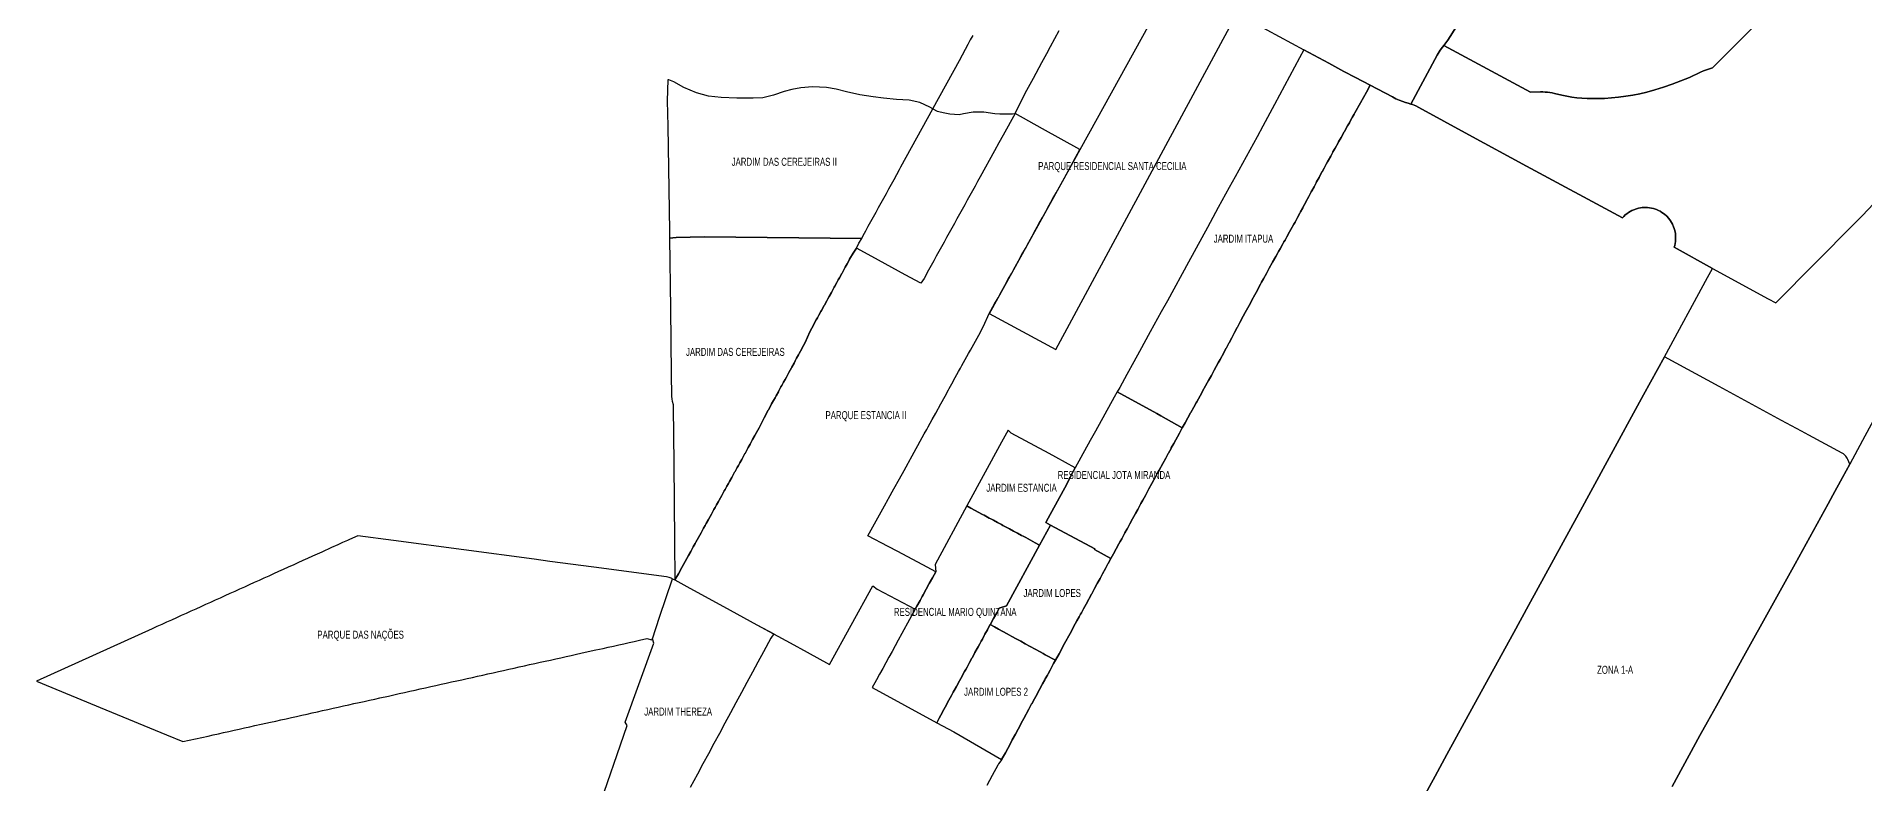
# Model space of a CAD drawing. Header units: millimetres. Extents: x 247112 to 276794, y 7363827 to 7397094.
# Drawn here: x 261519 to 263917, y 7369901 to 7370882 of the extents above; entities that cross this region are included whole.
import ezdxf
from ezdxf.enums import TextEntityAlignment as Align

# ---------------------------------------------------------------- set-up
doc = ezdxf.new("R2010")
doc.units = ezdxf.units.MM
doc.layers.add('BAIRRO', color=3, linetype='Continuous')
doc.styles.add('GEOMAIS', font='', dxfattribs={"width": 0.7, "height": 0.2})
doc.styles.get('GEOMAIS').set_extended_font_data('Arial')

msp = doc.modelspace()

# ---------------------------------------------------------------- linework, layer by layer
at = {"layer": 'BAIRRO'}
for points in [[(262769.02061, 7370518.02865), (262856.36242, 7370470.97803), (263087.59739, 7370900.22931), (263091.44749, 7370907.37641), (263009.07413, 7370952.79596), (262768.87432, 7370517.82517), (262769.02061, 7370518.02865)], [(263025.88271, 7370374.59575), (263033.15056, 7370387.71811), (263033.33646, 7370388.05376), (263037.21254, 7370395.05217), (263040.4184, 7370400.84047), (263041.08862, 7370402.05058), (263047.68625, 7370413.96283), (263048.84079, 7370416.0474), (263052.71688, 7370423.04581), (263054.95409, 7370427.08519), (263056.57459, 7370430.05452), (263060.31142, 7370436.90172), (263062.13986, 7370440.25206), (263064.14407, 7370443.92448), (263069.32562, 7370453.41893), (263071.80936, 7370457.97002), (263076.51138, 7370466.5858), (263079.47465, 7370472.01555), (263080.10426, 7370473.16923), (263083.25879, 7370479.06552), (263083.64232, 7370479.78239), (263087.03339, 7370486.12084), (263090.71843, 7370493.00872), (263090.808, 7370493.17615), (263094.25648, 7370499.62189), (263094.5826, 7370500.23146), (263097.79454, 7370506.23505), (263102.22618, 7370514.51847), (263104.87064, 7370519.46138), (263109.77539, 7370528.6291), (263111.94675, 7370532.68771), (263113.54999, 7370535.68441), (263117.3246, 7370542.73973), (263119.02286, 7370545.91404), (263121.0992, 7370549.79504), (263122.56092, 7370552.52721), (263124.87381, 7370556.85035), (263126.09897, 7370559.14037), (263128.72339, 7370563.86362), (263132.44667, 7370570.56451), (263133.38484, 7370572.25296), (263136.33272, 7370577.55834), (263140.21877, 7370584.55216), (263140.67071, 7370585.36554), (263144.86405, 7370592.91241), (263147.14513, 7370597.01773), (263148.6043, 7370599.64384), (263150.46307, 7370602.98913), (263153.78101, 7370608.96052), (263155.50189, 7370612.05763), (263157.23862, 7370614.29711), (263159.14572, 7370618.61553), (263162.78808, 7370625.17079), (263164.7061, 7370628.62271), (263168.59215, 7370635.61653), (263170.07427, 7370638.28395), (263172.42166, 7370642.64291), (263173.33244, 7370644.33416), (263176.31119, 7370649.86551), (263177.189, 7370651.49554), (263180.10586, 7370656.91196), (263180.74636, 7370658.10133), (263184.2018, 7370664.51785), (263184.30372, 7370664.70712), (263187.99502, 7370671.56162), (263191.32359, 7370677.74255), (263192.16757, 7370679.30976), (263195.01248, 7370684.59259), (263197.8574, 7370689.87541), (263198.43831, 7370690.95413), (263201.65053, 7370696.919), (263201.99568, 7370697.55992), (263205.44385, 7370703.96295), (263205.55304, 7370704.16571), (263208.19393, 7370709.06968), (263211.03885, 7370714.3525), (263212.5729, 7370717.20114), (263213.92236, 7370719.61419), (263216.85104, 7370724.85115), (263219.77971, 7370730.0881), (263219.89476, 7370730.29383), (263222.70839, 7370735.32505), (263226.61329, 7370742.30766), (263227.21663, 7370743.38651), (263230.5182, 7370749.29026), (263234.53849, 7370756.4792), (263234.78919, 7370756.92748), (263239.06017, 7370764.56471), (263241.35446, 7370768.66726), (263242.08647, 7370769.97622), (263244.7343, 7370774.71097), (263245.16174, 7370775.4753), (263247.66298, 7370779.94793), (263248.57853, 7370781.58508), (263255.90022, 7370794.67746), (263263.87218, 7370808.93263), (263268.73434, 7370817.76288), (263249.54265, 7370827.77572), (263234.32719, 7370835.96681), (263214.5175, 7370846.63115), (263181.77846, 7370864.25586), (263176.14841, 7370853.60748), (263143.17183, 7370792.48017), (263127.76826, 7370763.9272), (263120.2057, 7370750.10904), (263105.84064, 7370723.86147), (263091.49036, 7370697.64091), (263083.54046, 7370683.51983), (263069.46265, 7370657.42437), (263055.32839, 7370631.22429), (263047.75172, 7370617.38184), (263030.38082, 7370585.64548), (263002.66223, 7370535.00405), (262994.63761, 7370520.34319), (262980.19075, 7370494.11484), (262966.03404, 7370468.41325), (262958.53117, 7370454.79173), (262949.26274, 7370437.96484), (262940.04375, 7370421.2277), (262936.90314, 7370415.52448), (262988.76552, 7370386.74133), (262994.16891, 7370383.74295), (263022.09748, 7370368.2452), (263025.88271, 7370374.59575)], [(262691.00723, 7370789.11036), (262677.68106, 7370795.2609), (262663.84234, 7370798.0799), (262647.44089, 7370799.10499), (262630.01383, 7370800.90339), (262616.61078, 7370802.45736), (262599.32279, 7370805.37107), (262581.45206, 7370809.06176), (262568.049, 7370812.55821), (262555.42294, 7370814.88918), (262537.16371, 7370815.66617), (262521.81819, 7370814.30644), (262509.96912, 7370812.36397), (262499.67402, 7370809.64451), (262485.68823, 7370804.78833), (262471.89668, 7370801.29188), (262459.07637, 7370800.90339), (262437.70919, 7370800.90339), (262417.31324, 7370801.68037), (262400.60799, 7370803.62284), (262384.87397, 7370807.89628), (262368.36297, 7370814.69493), (262355.15417, 7370822.27057), (262348.54976, 7370824.79578), (262347.23378, 7370824.85427), (262346.54795, 7370797.41855), (262347.43523, 7370764.31406), (262349.25786, 7370626.45179), (262349.38041, 7370617.18237), (262358.13207, 7370618.0738), (262394.85418, 7370618.65213), (262601.79666, 7370616.80087), (262603.47182, 7370620.65224), (262606.85582, 7370626.78023), (262610.23982, 7370632.90822), (262613.62382, 7370639.03621), (262617.00782, 7370645.1642), (262620.39182, 7370651.29219), (262623.77581, 7370657.42018), (262627.15981, 7370663.54817), (262630.54381, 7370669.67616), (262633.92781, 7370675.80415), (262637.31181, 7370681.93214), (262640.69581, 7370688.06013), (262644.0798, 7370694.18812), (262651.30663, 7370707.27497), (262653.07347, 7370710.50674), (262694.85432, 7370786.92687), (262691.00723, 7370789.11036)], [(262679.15881, 7370557.83919), (262658.81121, 7370569.01423), (262615.05106, 7370593.0476), (262594.86726, 7370604.13269), (262590.191, 7370597.49293), (262585.68812, 7370589.28748), (262584.63924, 7370587.37613), (262582.41673, 7370583.3261), (262580.06891, 7370579.04774), (262579.14533, 7370577.36473), (262575.77771, 7370571.22803), (262575.49857, 7370570.71935), (262572.4101, 7370565.09132), (262570.92824, 7370562.39097), (262569.04248, 7370558.95461), (262566.3579, 7370554.06258), (262565.67487, 7370552.81791), (262562.30725, 7370546.6812), (262561.78756, 7370545.73419), (262558.93963, 7370540.54449), (262557.21723, 7370537.40581), (262555.66824, 7370534.58312), (262552.64689, 7370529.07742), (262552.30062, 7370528.44641), (262548.83679, 7370522.13437), (262548.07656, 7370520.74903), (262545.37295, 7370515.82233), (262543.50622, 7370512.42064), (262542.00534, 7370509.68563), (262538.93589, 7370504.09226), (262538.73394, 7370503.72426), (262533.38894, 7370493.98422), (262527.4588, 7370479.87219), (262523.1758, 7370472.04081), (262522.93588, 7370471.60212), (262519.57702, 7370465.46053), (262518.76131, 7370463.96901), (262516.21817, 7370459.31894), (262514.34681, 7370455.8972), (262512.85932, 7370453.17734), (262509.93232, 7370447.82539), (262509.50046, 7370447.03575), (262506.1157, 7370440.84677), (262505.5006, 7370439.72208), (262502.78276, 7370434.75257), (262501.10334, 7370431.68178), (262499.05667, 7370427.9395), (262496.68884, 7370423.60997), (262495.67946, 7370421.76434), (262492.38502, 7370415.74052), (262492.27435, 7370415.53817), (262489.34735, 7370410.1862), (262487.86846, 7370407.48209), (262485.98849, 7370404.04461), (262483.44879, 7370399.40082), (262482.72212, 7370398.07211), (262479.27079, 7370391.76143), (262479.03087, 7370391.32275), (262473.51961, 7370381.24552), (262466.99869, 7370367.97514), (262461.90153, 7370358.74485), (262461.54775, 7370358.10419), (262458.53043, 7370352.64022), (262457.19689, 7370350.22535), (262455.15182, 7370346.52198), (262452.84603, 7370342.3465), (262451.76294, 7370340.38516), (262448.49517, 7370334.46766), (262448.3771, 7370334.25384), (262444.99722, 7370328.13332), (262444.14432, 7370326.58882), (262441.60691, 7370321.9939), (262439.79346, 7370318.70998), (262438.23446, 7370315.88684), (262435.4426, 7370310.83113), (262434.83934, 7370309.73872), (262431.45774, 7370303.61508), (262431.09174, 7370302.95229), (262428.07179, 7370297.48355), (262426.74088, 7370295.07345), (262424.68886, 7370291.3575), (262422.39002, 7370287.19461), (262421.30486, 7370285.22951), (262418.04144, 7370279.31988), (262417.92086, 7370279.10153), (262414.53686, 7370272.97354), (262413.70387, 7370271.46511), (262411.15286, 7370266.84555), (262409.33482, 7370263.55331), (262407.76886, 7370260.71756), (262404.98651, 7370255.67908), (262404.38486, 7370254.58957), (262401.00086, 7370248.46158), (262400.63935, 7370247.80694), (262397.61686, 7370242.33359), (262396.28502, 7370239.92181), (262394.23285, 7370236.2056), (262391.92995, 7370232.03535), (262390.84885, 7370230.07762), (262387.58412, 7370224.1656), (262387.46485, 7370223.94963), (262384.08085, 7370217.82164), (262383.23829, 7370216.29587), (262380.69685, 7370211.69365), (262378.88401, 7370208.41082), (262377.31285, 7370205.56566), (262374.50946, 7370200.48908), (262370.15589, 7370192.60533), (262365.81855, 7370184.75098), (262361.12691, 7370176.255), (262356.52849, 7370168.40695), (262376.18859, 7370157.66365), (262420.11743, 7370133.65863), (262464.12573, 7370109.6102), (262507.78069, 7370085.75485), (262529.9956, 7370073.61546), (262559.44041, 7370057.29605), (262616.40742, 7370160.67208), (262622.05943, 7370156.46774), (262671.94287, 7370130.13263), (262673.99266, 7370133.87515), (262678.10557, 7370141.38451), (262680.87779, 7370146.44603), (262682.17413, 7370148.8129), (262686.19334, 7370156.15118), (262689.81271, 7370162.75944), (262690.31674, 7370163.67971), (262694.33405, 7370171.01453), (262698.79566, 7370179.16055), (262687.69058, 7370185.02329), (262648.91223, 7370205.49566), (262636.29873, 7370212.15474), (262609.79338, 7370226.14779), (262614.13861, 7370234.03129), (262618.48305, 7370241.91335), (262622.82749, 7370249.7954), (262627.17193, 7370257.67746), (262631.51637, 7370265.55951), (262636.32131, 7370274.27704), (262636.92668, 7370275.37536), (262643.76124, 7370287.77521), (262651.12261, 7370301.13084), (262657.13239, 7370312.03428), (262662.41809, 7370321.62406), (262662.84924, 7370322.40629), (262667.70379, 7370331.21384), (262672.9895, 7370340.80362), (262675.12948, 7370344.68615), (262678.2752, 7370350.39339), (262683.56091, 7370359.98317), (262686.91539, 7370366.06917), (262688.84661, 7370369.57295), (262694.13232, 7370379.16273), (262698.70675, 7370387.46205), (262705.42711, 7370399.65471), (262710.94555, 7370409.66675), (262715.43478, 7370417.81149), (262716.5282, 7370419.79526), (262719.92401, 7370425.95623), (262724.34041, 7370433.96883), (262728.73309, 7370441.93842), (262731.16465, 7370446.34996), (262733.12578, 7370449.90801), (262737.51846, 7370457.8776), (262741.91115, 7370465.84718), (262744.24616, 7370470.08356), (262746.30383, 7370473.81677), (262750.69652, 7370481.78636), (262755.08921, 7370489.75594), (262761.57866, 7370501.52968), (262768.99449, 7370518.04278), (262776.03193, 7370530.78669), (262780.50348, 7370538.88408), (262784.97503, 7370546.98147), (262789.44657, 7370555.07886), (262793.91812, 7370563.17626), (262798.38967, 7370571.27365), (262802.86121, 7370579.37104), (262807.33276, 7370587.46844), (262811.80431, 7370595.56583), (262816.27585, 7370603.66322), (262820.7474, 7370611.76061), (262825.21895, 7370619.85801), (262829.69049, 7370627.9554), (262834.16204, 7370636.05279), (262838.63359, 7370644.15019), (262843.10513, 7370652.24758), (262847.57668, 7370660.34497), (262852.04823, 7370668.44236), (262856.51977, 7370676.53976), (262860.99132, 7370684.63715), (262867.03368, 7370695.57908), (262887.95344, 7370733.46206), (262838.68388, 7370760.71727), (262802.85605, 7370780.53672), (262787.28707, 7370752.34247), (262781.7108, 7370742.24535), (262775.85926, 7370731.64879), (262757.03117, 7370697.55357), (262753.64717, 7370691.42558), (262750.26317, 7370685.2976), (262746.87916, 7370679.16961), (262743.49516, 7370673.04162), (262740.11116, 7370666.91363), (262736.72716, 7370660.78565), (262733.34315, 7370654.65766), (262729.95915, 7370648.52967), (262726.57515, 7370642.40168), (262723.19115, 7370636.2737), (262719.80714, 7370630.14571), (262716.42314, 7370624.01772), (262713.03914, 7370617.88973), (262709.65514, 7370611.76174), (262706.27114, 7370605.63375), (262702.88714, 7370599.50576), (262699.50314, 7370593.37777), (262696.11915, 7370587.24978), (262692.73515, 7370581.12179), (262689.35115, 7370574.9938), (262683.45355, 7370564.31399), (262679.15881, 7370557.83919)], [(262350.60981, 7370524.19112), (262351.73677, 7370438.94875), (262352.14917, 7370409.78979), (262352.57785, 7370405.62704), (262353.10561, 7370402.88685), (262354.06107, 7370398.66989), (262354.32337, 7370396.73467), (262354.46364, 7370394.7868), (262355.1414, 7370321.61892), (262356.06962, 7370219.09224), (262356.52849, 7370168.40695), (262361.12691, 7370176.255), (262365.81855, 7370184.75098), (262370.15589, 7370192.60533), (262374.50946, 7370200.48908), (262377.31285, 7370205.56566), (262378.88401, 7370208.41082), (262380.69685, 7370211.69365), (262383.23829, 7370216.29587), (262384.08085, 7370217.82164), (262387.46485, 7370223.94963), (262387.58412, 7370224.1656), (262390.84885, 7370230.07762), (262391.92995, 7370232.03535), (262394.23285, 7370236.2056), (262396.28502, 7370239.92181), (262397.61686, 7370242.33359), (262400.63935, 7370247.80694), (262401.00086, 7370248.46158), (262404.38486, 7370254.58957), (262404.98651, 7370255.67908), (262407.76886, 7370260.71756), (262409.33482, 7370263.55331), (262411.15286, 7370266.84555), (262413.70387, 7370271.46511), (262414.53686, 7370272.97354), (262417.92086, 7370279.10153), (262418.04144, 7370279.31988), (262421.30486, 7370285.22951), (262422.39002, 7370287.19461), (262424.68886, 7370291.3575), (262426.74088, 7370295.07345), (262428.07179, 7370297.48355), (262431.09174, 7370302.95229), (262431.45774, 7370303.61508), (262434.83934, 7370309.73872), (262435.4426, 7370310.83113), (262438.23446, 7370315.88684), (262439.79346, 7370318.70998), (262441.60691, 7370321.9939), (262444.14432, 7370326.58882), (262444.99722, 7370328.13332), (262448.3771, 7370334.25384), (262448.49517, 7370334.46766), (262451.76294, 7370340.38516), (262452.84603, 7370342.3465), (262455.15182, 7370346.52198), (262457.19689, 7370350.22535), (262458.53043, 7370352.64022), (262461.54775, 7370358.10419), (262461.90153, 7370358.74485), (262466.99869, 7370367.97514), (262473.51961, 7370381.24552), (262479.03087, 7370391.32275), (262479.27079, 7370391.76143), (262482.72212, 7370398.07211), (262483.44879, 7370399.40082), (262485.98849, 7370404.04461), (262487.86846, 7370407.48209), (262489.34735, 7370410.1862), (262492.27435, 7370415.53817), (262492.38502, 7370415.74052), (262495.67946, 7370421.76434), (262496.68884, 7370423.60997), (262499.05667, 7370427.9395), (262501.10334, 7370431.68178), (262502.78276, 7370434.75257), (262505.5006, 7370439.72208), (262506.1157, 7370440.84677), (262509.50046, 7370447.03575), (262509.93232, 7370447.82539), (262512.85932, 7370453.17734), (262514.34681, 7370455.8972), (262516.21817, 7370459.31894), (262518.76131, 7370463.96901), (262519.57702, 7370465.46053), (262522.93588, 7370471.60212), (262523.1758, 7370472.04081), (262527.4588, 7370479.87219), (262533.38894, 7370493.98422), (262538.73394, 7370503.72426), (262538.93589, 7370504.09226), (262542.00534, 7370509.68563), (262543.50622, 7370512.42064), (262545.37295, 7370515.82233), (262548.07656, 7370520.74903), (262548.83679, 7370522.13437), (262552.30062, 7370528.44641), (262552.64689, 7370529.07742), (262555.66824, 7370534.58312), (262557.21723, 7370537.40581), (262558.93963, 7370540.54449), (262561.78756, 7370545.73419), (262562.30725, 7370546.6812), (262565.67487, 7370552.81791), (262566.3579, 7370554.06258), (262569.04248, 7370558.95461), (262570.92824, 7370562.39097), (262572.4101, 7370565.09132), (262575.49857, 7370570.71935), (262575.77771, 7370571.22803), (262579.14533, 7370577.36473), (262580.06891, 7370579.04774), (262582.41673, 7370583.3261), (262584.63924, 7370587.37613), (262585.68812, 7370589.28748), (262590.191, 7370597.49293), (262594.86726, 7370604.13269), (262597.91261, 7370610.58521), (262601.79666, 7370616.80087), (262394.85418, 7370618.65213), (262358.13207, 7370618.0738), (262349.38041, 7370617.18237), (262350.60981, 7370524.19112)], [(263022.09748, 7370368.2452), (262994.16891, 7370383.74295), (262988.76552, 7370386.74133), (262936.90314, 7370415.52448), (262932.9665, 7370408.42505), (262920.67065, 7370386.18201), (262908.25102, 7370363.71506), (262901.40864, 7370351.33726), (262889.1407, 7370329.14471), (262881.66085, 7370315.61376), (262876.71381, 7370306.66463), (262870.63264, 7370294.31532), (262858.30885, 7370271.80334), (262846.14787, 7370249.58877), (262843.15303, 7370243.72843), (262849.49915, 7370240.30911), (262907.3059, 7370209.1626), (262906.88103, 7370208.38252), (262928.63348, 7370196.61114), (262931.89307, 7370202.5875), (262939.07549, 7370215.75623), (262940.67749, 7370218.69345), (262942.6667, 7370222.34059), (262945.46577, 7370227.4726), (262946.95014, 7370230.19414), (262949.8231, 7370235.46163), (262950.15828, 7370236.07617), (262953.51008, 7370242.22157), (262956.95765, 7370248.54259), (262960.30945, 7370254.68799), (262960.69249, 7370255.3903), (262963.66124, 7370260.8334), (262967.01303, 7370266.9788), (262967.87491, 7370268.55902), (262970.36483, 7370273.12421), (262973.71662, 7370279.26961), (262975.05733, 7370281.72775), (262978.40913, 7370287.87318), (262982.23974, 7370294.89648), (262987.028, 7370303.67559), (262989.42216, 7370308.0652), (262991.81631, 7370312.45481), (262996.60457, 7370321.23393), (263000.44654, 7370328.27806), (263003.78699, 7370334.40265), (263004.03775, 7370334.86242), (263007.3782, 7370340.98702), (263007.72473, 7370341.62237), (263010.96941, 7370347.57138), (263018.32147, 7370361.05115), (263022.09748, 7370368.2452)], [(262870.63264, 7370294.31532), (262876.71381, 7370306.66463), (262881.66085, 7370315.61376), (262856.28178, 7370329.39184), (262847.3176, 7370334.25841), (262797.75876, 7370361.16348), (262793.57451, 7370364.82993), (262785.02954, 7370349.0998), (262739.64387, 7370265.55095), (262744.58243, 7370262.7582), (262760.28272, 7370254.30849), (262762.26438, 7370253.24198), (262769.00584, 7370249.61381), (262771.03218, 7370248.52326), (262774.37733, 7370246.72294), (262779.74882, 7370243.83207), (262785.03225, 7370240.98859), (262786.96316, 7370239.9494), (262790.31567, 7370238.14512), (262795.5991, 7370235.30163), (262800.88253, 7370232.45815), (262802.69722, 7370231.48151), (262806.16596, 7370229.61468), (262811.44939, 7370226.7712), (262813.26625, 7370225.79339), (262816.73282, 7370223.92772), (262829.17755, 7370217.23012), (262835.03477, 7370213.91611), (262849.49915, 7370240.30911), (262843.15303, 7370243.72843), (262846.14787, 7370249.58877), (262858.30885, 7370271.80334), (262870.63264, 7370294.31532)], [(262709.35419, 7369998.31157), (262712.70919, 7370004.45513), (262713.40999, 7370005.73841), (262716.0642, 7370010.5987), (262717.62786, 7370013.46203), (262719.4192, 7370016.74226), (262721.70195, 7370020.92234), (262723.0588, 7370023.40696), (262725.77603, 7370028.38265), (262726.35245, 7370029.43817), (262729.85017, 7370035.84307), (262729.92932, 7370035.98802), (262733.28427, 7370042.13147), (262733.92417, 7370043.30324), (262736.46576, 7370047.95731), (262737.99818, 7370050.76341), (262739.75514, 7370053.9807), (262742.07218, 7370058.22358), (262743.13418, 7370060.16828), (262746.14619, 7370065.68374), (262746.48914, 7370066.31173), (262749.87004, 7370072.50273), (262750.22019, 7370073.14391), (262753.15122, 7370078.51112), (262754.29419, 7370080.60408), (262756.50617, 7370084.65458), (262758.3682, 7370088.06425), (262759.86112, 7370090.79803), (262762.4422, 7370095.52442), (262763.25131, 7370097.00604), (262766.5162, 7370102.98458), (262766.60787, 7370103.15244), (262770.2004, 7370109.73095), (262770.59021, 7370110.44475), (262774.6647, 7370117.90581), (262778.73866, 7370125.36589), (262782.0884, 7370131.49982), (262791.47798, 7370134.43845), (262835.03477, 7370213.91611), (262829.17755, 7370217.23012), (262816.73282, 7370223.92772), (262813.26625, 7370225.79339), (262811.44939, 7370226.7712), (262806.16596, 7370229.61468), (262802.69722, 7370231.48151), (262800.88253, 7370232.45815), (262795.5991, 7370235.30163), (262790.31567, 7370238.14512), (262786.96316, 7370239.9494), (262785.03225, 7370240.98859), (262779.74882, 7370243.83207), (262774.37733, 7370246.72294), (262771.03218, 7370248.52326), (262769.00584, 7370249.61381), (262762.26438, 7370253.24198), (262760.28272, 7370254.30849), (262744.58243, 7370262.7582), (262739.64387, 7370265.55095), (262697.97516, 7370188.84453), (262698.79566, 7370179.16055), (262694.33405, 7370171.01453), (262690.31674, 7370163.67971), (262689.81271, 7370162.75944), (262686.19334, 7370156.15118), (262682.17413, 7370148.8129), (262680.87779, 7370146.44603), (262678.10557, 7370141.38451), (262673.99266, 7370133.87515), (262671.94287, 7370130.13263), (262669.16496, 7370125.06072), (262664.45316, 7370116.45788), (262654.38054, 7370098.06727), (262649.5729, 7370089.28946), (262645.48974, 7370081.83441), (262641.40658, 7370074.37936), (262637.32342, 7370066.9243), (262633.24026, 7370059.46925), (262629.1571, 7370052.0142), (262625.07394, 7370044.55915), (262620.99078, 7370037.1041), (262618.85247, 7370033.19997), (262615.15466, 7370027.01747), (262700.21243, 7369980.79181), (262703.21642, 7369987.07233), (262705.21389, 7369990.73001), (262709.35419, 7369998.31157)], [(262928.63348, 7370196.61114), (262906.88103, 7370208.38252), (262907.3059, 7370209.1626), (262849.49915, 7370240.30911), (262835.03477, 7370213.91611), (262791.47798, 7370134.43845), (262782.0884, 7370131.49982), (262778.73866, 7370125.36589), (262774.6647, 7370117.90581), (262770.59021, 7370110.44475), (262770.2004, 7370109.73095), (262775.80521, 7370106.66597), (262781.13107, 7370103.75353), (262786.63241, 7370100.74513), (262786.77698, 7370100.66607), (262792.63527, 7370097.46247), (262798.50512, 7370094.25255), (262804.37497, 7370091.04263), (262810.24482, 7370087.83271), (262816.11466, 7370084.62279), (262829.18802, 7370077.47364), (262835.85631, 7370073.82709), (262839.85259, 7370071.64173), (262842.43686, 7370070.22853), (262855.76971, 7370062.93747), (262860.45097, 7370071.551), (262867.61369, 7370084.73041), (262874.985, 7370098.2484), (262881.71193, 7370110.582), (262883.98855, 7370114.75612), (262886.86156, 7370120.02369), (262888.79858, 7370123.57515), (262889.73457, 7370125.29126), (262892.60758, 7370130.55883), (262895.98099, 7370136.74387), (262899.47644, 7370143.15265), (262899.90381, 7370143.93623), (262903.16341, 7370149.9126), (262903.39926, 7370150.34501), (262907.08623, 7370157.10496), (262910.25006, 7370162.90574), (262910.67744, 7370163.68932), (262914.26864, 7370170.27368), (262917.52824, 7370176.25005), (262921.45106, 7370183.44241), (262924.71066, 7370189.41878), (262925.04227, 7370190.02677), (262928.63348, 7370196.61114)], [(262319.78854, 7370091.34464), (262326.28014, 7370089.81636), (262326.93233, 7370090.86881), (262336.43975, 7370119.32657), (262353.51832, 7370169.99447), (262351.79392, 7370170.74098), (262349.12553, 7370171.64681), (262347.30304, 7370172.10436), (262345.45467, 7370172.4425), (262250.24404, 7370185.06388), (262192.24794, 7370192.75199), (262172.03791, 7370195.43109), (262079.83024, 7370207.70691), (261987.37057, 7370220.07339), (261940.38876, 7370226.3572), (261929.49839, 7370221.42701), (261927.03366, 7370220.3112), (261920.65669, 7370217.42427), (261914.27973, 7370214.53735), (261905.98967, 7370210.78435), (261893.2354, 7370205.01035), (261881.04983, 7370199.4938), (261874.67267, 7370196.60679), (261868.2955, 7370193.71977), (261861.91834, 7370190.83276), (261855.54118, 7370187.94575), (261852.06631, 7370186.37264), (261849.16402, 7370185.05874), (261842.78686, 7370182.17172), (261836.4097, 7370179.28471), (261830.03254, 7370176.3977), (261823.65537, 7370173.51069), (261817.27821, 7370170.62367), (261810.90105, 7370167.73666), (261804.52389, 7370164.84965), (261798.14673, 7370161.96264), (261791.76957, 7370159.07562), (261785.39241, 7370156.18861), (261779.01524, 7370153.3016), (261772.63808, 7370150.41458), (261766.26092, 7370147.52757), (261759.88376, 7370144.64056), (261753.5066, 7370141.75355), (261747.12944, 7370138.86654), (261740.75227, 7370135.97952), (261734.37511, 7370133.09251), (261727.99795, 7370130.20549), (261721.62079, 7370127.31848), (261715.24363, 7370124.43147), (261708.86647, 7370121.54446), (261702.48931, 7370118.65745), (261696.11214, 7370115.77043), (261689.73498, 7370112.88342), (261683.35785, 7370109.99642), (261676.98071, 7370107.10942), (261670.69127, 7370104.26212), (261519.07031, 7370035.6216), (261610.01962, 7369997.87168), (261689.49363, 7369964.88476), (261710.75461, 7369956.06007), (261736.1026, 7369961.69061), (261744.03561, 7369963.45277), (261750.86905, 7369964.97068), (261757.7025, 7369966.48859), (261764.53594, 7369968.0065), (261771.36938, 7369969.52441), (261778.20283, 7369971.04232), (261785.03627, 7369972.56024), (261791.86971, 7369974.07815), (261798.70316, 7369975.59606), (261805.5366, 7369977.11397), (261813.73673, 7369978.93546), (261826.03693, 7369981.6677), (261832.87037, 7369983.18561), (261839.70382, 7369984.70353), (261846.53726, 7369986.22144), (261853.3707, 7369987.73935), (261860.20415, 7369989.25726), (261867.03759, 7369990.77517), (261873.87103, 7369992.29308), (261880.70447, 7369993.81099), (261887.53792, 7369995.3289), (261894.37136, 7369996.84682), (261901.2048, 7369998.36473), (261908.03825, 7369999.88264), (261914.87169, 7370001.40055), (261921.70513, 7370002.91846), (261928.53858, 7370004.43637), (261935.37202, 7370005.95428), (261942.20546, 7370007.47219), (261949.03891, 7370008.99011), (261955.81209, 7370010.49463), (261962.64554, 7370012.01254), (261969.47898, 7370013.53046), (261980.62725, 7370016.00682), (261994.587, 7370019.10769), (262001.95736, 7370020.74487), (262008.7908, 7370022.26278), (262015.62425, 7370023.78069), (262022.45769, 7370025.2986), (262029.29113, 7370026.81652), (262036.12458, 7370028.33443), (262042.95802, 7370029.85234), (262049.79146, 7370031.37025), (262056.6249, 7370032.88816), (262063.45835, 7370034.40607), (262070.29179, 7370035.92398), (262077.12523, 7370037.44189), (262083.95868, 7370038.95981), (262090.79212, 7370040.47772), (262097.62556, 7370041.99563), (262104.45901, 7370043.51354), (262111.29245, 7370045.03145), (262118.12589, 7370046.54936), (262124.95934, 7370048.06727), (262131.79278, 7370049.58518), (262138.62622, 7370051.1031), (262145.45967, 7370052.62101), (262152.29311, 7370054.13892), (262159.12655, 7370055.65683), (262165.96, 7370057.17474), (262172.79344, 7370058.69265), (262179.62688, 7370060.21056), (262186.46032, 7370061.72847), (262193.29377, 7370063.24639), (262200.12721, 7370064.7643), (262206.96065, 7370066.28221), (262213.7941, 7370067.80012), (262220.62754, 7370069.31803), (262227.46098, 7370070.83594), (262238.96342, 7370073.39098), (262252.87756, 7370076.48172), (262262.28545, 7370078.57149), (262269.11889, 7370080.0894), (262275.95233, 7370081.60732), (262282.78578, 7370083.12523), (262289.61922, 7370084.64314), (262296.45266, 7370086.16105), (262303.28611, 7370087.67896), (262310.11955, 7370089.19687), (262319.78854, 7370091.34464)], [(262788.97111, 7369939.05574), (262790.17093, 7369941.31687), (262796.18986, 7369952.65991), (262799.17172, 7369958.27941), (262803.2211, 7369965.91072), (262810.25235, 7369979.16153), (262810.79104, 7369980.17671), (262814.32451, 7369986.67831), (262817.39025, 7369992.31927), (262817.73862, 7369992.96028), (262820.93202, 7369998.83614), (262821.74192, 7370000.32636), (262824.56768, 7370005.52574), (262824.61791, 7370005.61816), (262828.17225, 7370012.15814), (262831.58636, 7370018.4401), (262831.73038, 7370018.7051), (262835.00058, 7370024.72226), (262838.4148, 7370031.00443), (262838.89308, 7370031.88447), (262841.82902, 7370037.2866), (262842.47253, 7370038.47067), (262845.24324, 7370043.56877), (262846.10165, 7370045.14824), (262848.65746, 7370049.85094), (262852.07168, 7370056.13311), (262853.35987, 7370058.50338), (262855.76971, 7370062.93747), (262842.43686, 7370070.22853), (262839.85259, 7370071.64173), (262835.85631, 7370073.82709), (262829.18802, 7370077.47364), (262816.11466, 7370084.62279), (262810.24482, 7370087.83271), (262804.37497, 7370091.04263), (262798.50512, 7370094.25255), (262792.63527, 7370097.46247), (262786.77698, 7370100.66607), (262786.63241, 7370100.74513), (262781.13107, 7370103.75353), (262775.80521, 7370106.66597), (262770.2004, 7370109.73095), (262766.60787, 7370103.15244), (262766.5162, 7370102.98458), (262763.25131, 7370097.00604), (262762.4422, 7370095.52442), (262759.86112, 7370090.79803), (262758.3682, 7370088.06425), (262756.50617, 7370084.65458), (262754.29419, 7370080.60408), (262753.15122, 7370078.51112), (262750.22019, 7370073.14391), (262749.87004, 7370072.50273), (262746.48914, 7370066.31173), (262746.14619, 7370065.68374), (262743.13418, 7370060.16828), (262742.07218, 7370058.22358), (262739.75514, 7370053.9807), (262737.99818, 7370050.76341), (262736.46576, 7370047.95731), (262733.92417, 7370043.30324), (262733.28427, 7370042.13147), (262729.92932, 7370035.98802), (262729.85017, 7370035.84307), (262726.35245, 7370029.43817), (262725.77603, 7370028.38265), (262723.0588, 7370023.40696), (262721.70195, 7370020.92234), (262719.4192, 7370016.74226), (262717.62786, 7370013.46203), (262716.0642, 7370010.5987), (262713.40999, 7370005.73841), (262712.70919, 7370004.45513), (262709.35419, 7369998.31157), (262705.21389, 7369990.73001), (262703.21642, 7369987.07233), (262700.21243, 7369980.79181), (262722.26122, 7369968.80914), (262784.99882, 7369932.86483), (262788.97111, 7369939.05574)]]:
    msp.add_lwpolyline(points, close=True, dxfattribs=at)
for points in [[(263116.7127, 7370899.28334), (263165.33925, 7370873.10574), (263181.77846, 7370864.25586), (263214.5175, 7370846.63115), (263234.32719, 7370835.96681), (263249.54265, 7370827.77572), (263268.73434, 7370817.76288), (263297.82887, 7370802.58343), (263302.22712, 7370800.17434), (263306.78174, 7370798.07584), (263311.47085, 7370796.29802), (263315.15863, 7370795.15315), (263318.71143, 7370794.20462), (263322.04743, 7370793.17114), (263356.55541, 7370857.20502), (263357.84405, 7370859.45663), (263360.63435, 7370863.83028), (263363.699, 7370868.01626), (263365.33032, 7370870.03348), (263367.9557, 7370873.38336), (263370.36634, 7370876.89094), (263398.69503, 7370921.00754)], [(263782.99847, 7370905.88826), (263717.56452, 7370840.64929), (263713.62961, 7370839.43981), (263709.73885, 7370838.09507), (263705.89689, 7370836.61668), (263702.10831, 7370835.00641), (263687.419, 7370828.15803), (263676.28778, 7370823.43778), (263664.99769, 7370819.11126), (263653.56266, 7370815.1838), (263641.99678, 7370811.66025), (263631.47808, 7370808.86279), (263622.34754, 7370806.76322), (263613.15564, 7370804.9511), (263603.91141, 7370803.42822), (263594.62396, 7370802.19607), (263585.30243, 7370801.25588), (263575.95599, 7370800.60857), (263566.59385, 7370800.25477), (263559.87679, 7370800.22075), (263553.16246, 7370800.41538), (263546.45864, 7370800.83842), (263539.77311, 7370801.4894), (263533.11361, 7370802.36754), (263526.48785, 7370803.47184), (263519.90352, 7370804.80102), (263510.38307, 7370807.0612), (263507.37495, 7370807.664), (263504.3476, 7370808.1612), (263501.3047, 7370808.5522), (263498.24998, 7370808.83651), (263495.18719, 7370809.01378), (263492.12008, 7370809.08381), (263478.97902, 7370808.74765), (263433.68487, 7370833.17283), (263365.33032, 7370870.03348), (263363.699, 7370868.01626), (263360.63435, 7370863.83028), (263357.84405, 7370859.45663), (263356.55541, 7370857.20502), (263322.04743, 7370793.17114), (263324.20888, 7370792.39638), (263328.44463, 7370790.62425), (263332.54725, 7370788.56255), (263398.13395, 7370752.6996), (263473.85332, 7370711.72785), (263599.52333, 7370643.72782), (263601.32904, 7370645.6717), (263603.26012, 7370647.4911), (263605.30799, 7370649.17797), (263607.46358, 7370650.72482), (263609.71732, 7370652.12478), (263612.05924, 7370653.37167), (263614.47894, 7370654.45994), (263618.23079, 7370655.7846), (263620.69216, 7370656.43283), (263623.1899, 7370656.92259), (263625.71381, 7370657.25188), (263629.5262, 7370657.44219), (263629.60436, 7370657.44227), (263632.32691, 7370657.34915), (263635.03674, 7370657.07023), (263637.72117, 7370656.60681), (263640.36767, 7370655.96106), (263644.2393, 7370654.6574), (263646.73737, 7370653.57085), (263649.15536, 7370652.31616), (263651.48198, 7370650.89919), (263654.72513, 7370648.52628), (263657.71278, 7370645.83879), (263660.41455, 7370642.86404), (263662.80296, 7370639.63229), (263664.08735, 7370637.56276), (263665.24289, 7370635.41861), (263666.72531, 7370632.0801), (263667.60378, 7370629.5877), (263668.31511, 7370627.04256), (263669.06208, 7370623.15049), (263669.41873, 7370619.20347), (263669.38155, 7370615.24053), (263669.14411, 7370612.65796), (263668.73917, 7370610.09631), (263668.16845, 7370607.56642), (263667.43436, 7370605.07901), (263717.9408, 7370577.43516), (263790.68741, 7370537.61851), (263800.6472, 7370532.16719), (263904.04865, 7370636.36607), (263913.98618, 7370646.48438), (263929.32249, 7370662.49874)], [(263398.69503, 7370921.00754), (263370.36634, 7370876.89094), (263367.9557, 7370873.38336), (263365.33032, 7370870.03348), (263433.68487, 7370833.17283), (263478.97902, 7370808.74765), (263492.12008, 7370809.08381), (263495.18719, 7370809.01378), (263498.24998, 7370808.83651), (263501.3047, 7370808.5522), (263504.3476, 7370808.1612), (263507.37495, 7370807.664), (263510.38307, 7370807.0612), (263519.90352, 7370804.80102), (263526.48785, 7370803.47184), (263533.11361, 7370802.36754), (263539.77311, 7370801.4894), (263546.45864, 7370800.83842), (263553.16246, 7370800.41538), (263559.87679, 7370800.22075), (263566.59385, 7370800.25477), (263575.95599, 7370800.60857), (263585.30243, 7370801.25588), (263594.62396, 7370802.19607), (263603.91141, 7370803.42822), (263613.15564, 7370804.9511), (263622.34754, 7370806.76322), (263631.47808, 7370808.86279), (263641.99678, 7370811.66025), (263653.56266, 7370815.1838), (263664.99769, 7370819.11126), (263676.28778, 7370823.43778), (263687.419, 7370828.15803), (263702.10831, 7370835.00641), (263705.89689, 7370836.61668), (263709.73885, 7370838.09507), (263713.62961, 7370839.43981), (263717.56452, 7370840.64929), (263782.99847, 7370905.88826)], [(262747.20384, 7370883.11407), (262744.10965, 7370877.41508), (262740.74448, 7370871.21699), (262737.30957, 7370864.89045), (262729.24373, 7370850.03448), (262713.30974, 7370820.68666), (262701.95885, 7370799.92443), (262695.00209, 7370787.19962), (262694.85432, 7370786.92687), (262700.48932, 7370783.72863), (262710.74022, 7370781.42218), (262717.40331, 7370780.39709), (262729.44812, 7370779.372), (262735.34239, 7370780.65336), (262747.89975, 7370782.70354), (262761.73847, 7370782.95981), (262776.08974, 7370780.90963), (262782.88897, 7370780.27696), (262791.19781, 7370780.37707), (262799.27439, 7370780.39187), (262802.85558, 7370780.53698), (262815.97278, 7370807.34898), (262826.77185, 7370827.22336), (262837.99181, 7370847.87121), (262844.39232, 7370859.65059), (262849.41777, 7370868.89932), (262855.02739, 7370879.22314), (262860.637, 7370889.54696)], [(263319.53724, 7369847.59689), (263353.84998, 7369910.67162), (263369.27735, 7369939.03071), (263404.71889, 7370003.81166), (263457.05305, 7370099.46941), (263476.33323, 7370134.71023), (263541.87255, 7370254.6531), (263579.74311, 7370324.08036), (263627.45248, 7370411.54491), (263654.62429, 7370461.35839), (263711.2789, 7370565.22205), (263717.9408, 7370577.43516), (263717.9408, 7370577.43516), (263667.43436, 7370605.07901), (263668.16845, 7370607.56642), (263668.73917, 7370610.09631), (263669.14411, 7370612.65796), (263669.38155, 7370615.24053), (263669.41873, 7370619.20347), (263669.06208, 7370623.15049), (263668.31511, 7370627.04256), (263667.60378, 7370629.5877), (263666.72531, 7370632.0801), (263665.24289, 7370635.41861), (263664.08735, 7370637.56276), (263662.80296, 7370639.63229), (263660.41455, 7370642.86404), (263657.71278, 7370645.83879), (263654.72513, 7370648.52628), (263651.48198, 7370650.89919), (263649.15536, 7370652.31616), (263646.73737, 7370653.57085), (263644.2393, 7370654.6574), (263640.36767, 7370655.96106), (263637.72117, 7370656.60681), (263635.03674, 7370657.07023), (263632.32691, 7370657.34915), (263629.60436, 7370657.44227), (263629.5262, 7370657.44219), (263625.71381, 7370657.25188), (263623.1899, 7370656.92259), (263620.69216, 7370656.43283), (263618.23079, 7370655.7846), (263614.47894, 7370654.45994), (263612.05924, 7370653.37167), (263609.71732, 7370652.12478), (263607.46358, 7370650.72482), (263605.30799, 7370649.17797), (263603.26012, 7370647.4911), (263601.32904, 7370645.6717), (263599.52333, 7370643.72782), (263473.85332, 7370711.72785), (263398.13395, 7370752.6996), (263332.54725, 7370788.56255), (263328.44463, 7370790.62425), (263324.20888, 7370792.39638), (263322.04743, 7370793.17114), (263318.71143, 7370794.20462), (263315.15863, 7370795.15315), (263311.47085, 7370796.29802), (263306.78174, 7370798.07584), (263302.22712, 7370800.17434), (263297.82887, 7370802.58343), (263268.73434, 7370817.76288), (263263.87218, 7370808.93263), (263255.90022, 7370794.67746), (263248.57853, 7370781.58508), (263247.66298, 7370779.94793), (263245.16174, 7370775.4753), (263244.7343, 7370774.71097), (263242.08647, 7370769.97622), (263241.35446, 7370768.66726), (263239.06017, 7370764.56471), (263234.78919, 7370756.92748), (263234.53849, 7370756.4792), (263230.5182, 7370749.29026), (263227.21663, 7370743.38651), (263226.61329, 7370742.30766), (263222.70839, 7370735.32505), (263219.89476, 7370730.29383), (263219.77971, 7370730.0881), (263216.85104, 7370724.85115), (263213.92236, 7370719.61419), (263212.5729, 7370717.20114), (263211.03885, 7370714.3525), (263208.19393, 7370709.06968), (263205.55304, 7370704.16571), (263205.44385, 7370703.96295), (263201.99568, 7370697.55992), (263201.65053, 7370696.919), (263198.43831, 7370690.95413), (263197.8574, 7370689.87541), (263195.01248, 7370684.59259), (263192.16757, 7370679.30976), (263191.32359, 7370677.74255), (263187.99502, 7370671.56162), (263184.30372, 7370664.70712), (263184.2018, 7370664.51785), (263180.74636, 7370658.10133), (263180.10586, 7370656.91196), (263177.189, 7370651.49554), (263176.31119, 7370649.86551), (263173.33244, 7370644.33416), (263172.42166, 7370642.64291), (263170.07427, 7370638.28395), (263168.59215, 7370635.61653), (263164.7061, 7370628.62271), (263162.78808, 7370625.17079), (263159.14572, 7370618.61553), (263157.23862, 7370614.29711), (263155.50189, 7370612.05763), (263153.78101, 7370608.96052), (263150.46307, 7370602.98913), (263148.6043, 7370599.64384), (263147.14513, 7370597.01773), (263144.86405, 7370592.91241), (263140.67071, 7370585.36554), (263140.21877, 7370584.55216), (263136.33272, 7370577.55834), (263133.38484, 7370572.25296), (263132.44667, 7370570.56451), (263128.72339, 7370563.86362), (263126.09897, 7370559.14037), (263124.87381, 7370556.85035), (263122.56092, 7370552.52721), (263121.0992, 7370549.79504), (263119.02286, 7370545.91404), (263117.3246, 7370542.73973), (263113.54999, 7370535.68441), (263111.94675, 7370532.68771), (263109.77539, 7370528.6291), (263104.87064, 7370519.46138), (263102.22618, 7370514.51847), (263097.79454, 7370506.23505), (263094.5826, 7370500.23146), (263094.25648, 7370499.62189), (263090.808, 7370493.17615), (263090.71843, 7370493.00872), (263087.03339, 7370486.12084), (263083.64232, 7370479.78239), (263083.25879, 7370479.06552), (263080.10426, 7370473.16923), (263079.47465, 7370472.01555), (263076.51138, 7370466.5858), (263071.80936, 7370457.97002), (263069.32562, 7370453.41893), (263064.14407, 7370443.92448), (263062.13986, 7370440.25206), (263060.31142, 7370436.90172), (263056.57459, 7370430.05452), (263054.95409, 7370427.08519), (263052.71688, 7370423.04581), (263048.84079, 7370416.0474), (263047.68625, 7370413.96283), (263041.08862, 7370402.05058), (263040.4184, 7370400.84047), (263037.21254, 7370395.05217), (263033.33646, 7370388.05376), (263033.15056, 7370387.71811), (263025.88271, 7370374.59575), (263022.09748, 7370368.2452), (263018.32147, 7370361.05115), (263010.96941, 7370347.57138), (263007.72473, 7370341.62237), (263007.3782, 7370340.98702), (263004.03775, 7370334.86242), (263003.78699, 7370334.40265), (263000.44654, 7370328.27806), (262996.60457, 7370321.23393), (262991.81631, 7370312.45481), (262989.42216, 7370308.0652), (262987.028, 7370303.67559), (262982.23974, 7370294.89648), (262978.40913, 7370287.87318), (262975.05733, 7370281.72775), (262973.71662, 7370279.26961), (262970.36483, 7370273.12421), (262967.87491, 7370268.55902), (262967.01303, 7370266.9788), (262963.66124, 7370260.8334), (262960.69249, 7370255.3903), (262960.30945, 7370254.68799), (262956.95765, 7370248.54259), (262953.51008, 7370242.22157), (262950.15828, 7370236.07617), (262949.8231, 7370235.46163), (262946.95014, 7370230.19414), (262945.46577, 7370227.4726), (262942.6667, 7370222.34059), (262940.67749, 7370218.69345), (262939.07549, 7370215.75623), (262931.89307, 7370202.5875), (262928.63348, 7370196.61114), (262925.04227, 7370190.02677), (262924.71066, 7370189.41878), (262921.45106, 7370183.44241), (262917.52824, 7370176.25005), (262914.26864, 7370170.27368), (262910.67744, 7370163.68932), (262910.25006, 7370162.90574), (262907.08623, 7370157.10496), (262903.39926, 7370150.34501), (262903.16341, 7370149.9126), (262899.90381, 7370143.93623), (262899.47644, 7370143.15265), (262895.98099, 7370136.74387), (262892.60758, 7370130.55883), (262889.73457, 7370125.29126), (262888.79858, 7370123.57515), (262886.86156, 7370120.02369), (262883.98855, 7370114.75612), (262881.71193, 7370110.582), (262874.985, 7370098.2484), (262867.61369, 7370084.73041), (262860.45097, 7370071.551), (262855.76971, 7370062.93747), (262853.35987, 7370058.50338), (262852.07168, 7370056.13311), (262848.65746, 7370049.85094), (262846.10165, 7370045.14824), (262845.24324, 7370043.56877), (262842.47253, 7370038.47067), (262841.82902, 7370037.2866), (262838.89308, 7370031.88447), (262838.4148, 7370031.00443), (262835.00058, 7370024.72226), (262831.73038, 7370018.7051), (262831.58636, 7370018.4401), (262828.17225, 7370012.15814), (262824.61791, 7370005.61816), (262824.56768, 7370005.52574), (262821.74192, 7370000.32636), (262820.93202, 7369998.83614), (262817.73862, 7369992.96028), (262817.39025, 7369992.31927), (262814.32451, 7369986.67831), (262810.79104, 7369980.17671), (262810.25235, 7369979.16153), (262803.2211, 7369965.91072), (262799.17172, 7369958.27941), (262796.18986, 7369952.65991), (262790.17093, 7369941.31687), (262788.97111, 7369939.05574), (262784.99882, 7369932.86483), (262785.59089, 7369932.52561), (262781.08749, 7369926.76892), (262780.35258, 7369925.41926), (262772.92965, 7369911.78709), (262765.75631, 7369898.61329)], [(263319.53724, 7369847.59689), (263353.84998, 7369910.67162), (263369.27735, 7369939.03071), (263404.71889, 7370003.81166), (263457.05305, 7370099.46941), (263476.33323, 7370134.71023), (263541.87255, 7370254.6531), (263579.74311, 7370324.08036), (263627.45248, 7370411.54491), (263654.62429, 7370461.35839), (263711.2789, 7370565.22205), (263717.9408, 7370577.43516), (263790.68741, 7370537.61851), (263800.6472, 7370532.16719), (263904.04865, 7370636.36607), (263913.98618, 7370646.48438), (263929.32249, 7370662.49874)], [(263949.00767, 7370415.26856), (263914.41719, 7370351.25829), (263897.77141, 7370320.45498), (263895.34747, 7370326.64608), (263894.61832, 7370328.13753), (263893.74462, 7370329.54917), (263892.73501, 7370330.86703), (263891.9913, 7370331.68702), (263890.77798, 7370332.82013), (263889.46652, 7370333.82131), (263888.06262, 7370334.68811), (263843.96278, 7370358.61287), (263834.58076, 7370363.70407), (263808.46639, 7370377.87517), (263726.44883, 7370422.38242), (263654.62429, 7370461.35839), (263627.45248, 7370411.54491), (263579.74311, 7370324.08036), (263541.87255, 7370254.6531), (263476.33323, 7370134.71023), (263457.05305, 7370099.46941), (263404.71889, 7370003.81166), (263369.27735, 7369939.03071), (263353.84998, 7369910.67162), (263319.53724, 7369847.59689)], [(263664.95064, 7369897.01345), (263701.35561, 7369963.98749), (263711.31545, 7369982.31056), (263722.95119, 7370003.26676), (263759.06201, 7370068.30309), (263795.80908, 7370134.48531), (263826.08372, 7370189.62), (263869.3519, 7370268.41789), (263875.64876, 7370279.88541), (263888.20602, 7370302.75408), (263897.77141, 7370320.45498), (263895.34747, 7370326.64608), (263894.61832, 7370328.13753), (263893.74462, 7370329.54917), (263892.73501, 7370330.86703), (263891.9913, 7370331.68702), (263890.77798, 7370332.82013), (263890.77798, 7370332.82013), (263889.46652, 7370333.82131), (263888.06262, 7370334.68811), (263843.96278, 7370358.61287), (263834.58076, 7370363.70407), (263808.46639, 7370377.87517), (263726.44883, 7370422.38242), (263654.62429, 7370461.35839), (263627.45248, 7370411.54491), (263579.74311, 7370324.08036), (263541.87255, 7370254.6531), (263476.33323, 7370134.71023), (263457.05305, 7370099.46941), (263404.71889, 7370003.81166), (263369.27735, 7369939.03071), (263353.84998, 7369910.67162), (263319.53724, 7369847.59689)], [(263949.00767, 7370415.26856), (263914.41719, 7370351.25829), (263897.77141, 7370320.45498), (263888.20602, 7370302.75408), (263875.64876, 7370279.88541), (263869.3519, 7370268.41789), (263826.08372, 7370189.62), (263795.80908, 7370134.48531), (263759.06201, 7370068.30309), (263722.95119, 7370003.26676), (263711.31545, 7369982.31056), (263701.35561, 7369963.98749), (263664.95064, 7369897.01345)], [(262254.86075, 7369864.49067), (262293.79755, 7369977.11331), (262291.32527, 7369981.76481), (262328.83213, 7370085.3714), (262326.93233, 7370090.86881), (262336.43975, 7370119.32657), (262353.51832, 7370169.99447), (262356.52849, 7370168.40695), (262376.18859, 7370157.66365), (262420.11743, 7370133.65863), (262464.12573, 7370109.6102), (262486.39399, 7370097.44166), (262482.44188, 7370092.13197), (262472.58998, 7370073.86992), (262465.38267, 7370060.51002), (262465.38267, 7370060.51002), (262458.17535, 7370047.15011), (262450.96803, 7370033.79021), (262443.76072, 7370020.43031), (262436.5534, 7370007.07041), (262429.34608, 7369993.7105), (262422.13877, 7369980.3506), (262414.93145, 7369966.9907), (262407.72414, 7369953.6308), (262400.51682, 7369940.27089), (262393.3095, 7369926.91099), (262385.9573, 7369913.28252), (262376.40433, 7369895.94216)]]:
    msp.add_lwpolyline(points, dxfattribs=at)

# ---------------------------------------------------------------- texts
at = {"layer": 'BAIRRO', "style": 'GEOMAIS', "width": 0.7}
for s, p in [('JARDIM DAS CEREJEIRAS II', (262500.03795, 7370717.3292)), ('PARQUE RESIDENCIAL SANTA CECILIA', (262930.39657, 7370710.36303)), ('JARDIM ITAPUA', (263102.48325, 7370616.32982)), ('JARDIM DAS CEREJEIRAS', (262435.85598, 7370467.77467)), ('PARQUE ESTANCIA II', (262607.15357, 7370383.35044)), ('RESIDENCIAL JOTA MIRANDA', (262932.63988, 7370306.17771)), ('JARDIM ESTANCIA', (262811.3076, 7370289.38256)), ('JARDIM LOPES', (262851.51831, 7370151.227)), ('RESIDENCIAL MARIO QUINTANA', (262724.24423, 7370125.08322)), ('PARQUE DAS NAÇÕES', (261944.23297, 7370096.33889)), ('ZONA 1-A', (263589.98151, 7370050.40211)), ('JARDIM LOPES 2', (262777.85868, 7370021.5784)), ('JARDIM THEREZA', (262360.80818, 7369995.45887))]:
    msp.add_text(s, height=10.5, dxfattribs=at).set_placement(p, align=Align.MIDDLE)

doc.saveas('drawing.dxf')
